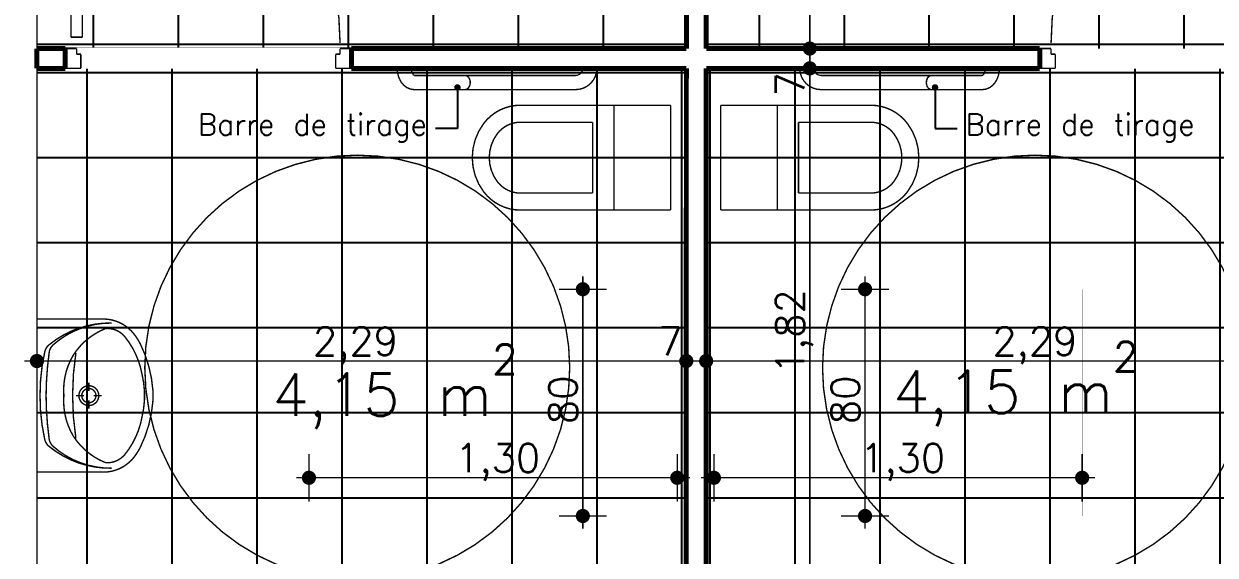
# Model space of a CAD drawing. Header units: inches. Extents: x -508710 to -412686, y 29674 to 73356.
# Drawn here: x -483585 to -479379, y 35376 to 37251 of the extents above; entities that cross this region are included whole.
import ezdxf

# ---------------------------------------------------------------- set-up
doc = ezdxf.new("R2010")
doc.units = ezdxf.units.IN
doc.header["$MEASUREMENT"] = 0
for name, pattern in [('Achse', [115, 0, -40, 75, 0]), ('HIDDENX2', [750, 500, -250]), ('Pointillé', [211.666679, 141.111112, -70.555568])]:
    doc.linetypes.add(name, pattern=pattern)
for name, color, linetype in [('00 carrelage', 7, 'Continuous'), ('00 cloisons', 7, 'Continuous'), ('00 cotations', 7, 'Continuous'), ('00 doublages', 7, 'Continuous'), ('00 Pmr', 7, 'Continuous'), ('00 sanitaires', 7, 'Continuous'), ('ArchiCAD', 7, 'Continuous'), ('mobiliers', 7, 'Continuous')]:
    doc.layers.add(name, color=color, linetype=linetype)
doc.styles.get("Standard").update_dxf_attribs({"font": 'txt', "bigfont": 'BIGFONT.SHX'})
doc.dimstyles.new('Dimstyle_11', dxfattribs={"dimtxt": 100, "dimasz": 85.5, "dimexe": 0.18, "dimexo": 0, "dimgap": 0.09, "dimtad": 1, "dimtih": 1, "dimtoh": 1, "dimlfac": 0.001, "dimzin": 0, "dimdsep": 46, "dimtxsty": 'Standard', "dimblk": 'ARROWHEAD_11', "dimblk1": 'ARROWHEAD_11', "dimblk2": 'ARROWHEAD_11', "dimcen": 0.09, "dimclrd": 7, "dimclre": 7, "dimclrt": 7, "dimadec": 1, "dimazin": 0, "dimtfac": 1, "dimtdec": 4, "dimtmove": 0, "dimatfit": 3, "dimfxl": 1, "dimtolj": 1, "dimtzin": 0, "dimarcsym": 0})
doc.dimstyles.new('Dimstyle_12', dxfattribs={"dimtxt": 100, "dimasz": 85.5, "dimexe": 0.18, "dimexo": 0, "dimgap": 0.09, "dimtad": 1, "dimlfac": 0.001, "dimzin": 0, "dimdsep": 46, "dimtxsty": 'Standard', "dimblk": 'ARROWHEAD_11', "dimblk1": 'ARROWHEAD_11', "dimblk2": 'ARROWHEAD_11', "dimcen": 0.09, "dimclrd": 7, "dimclre": 7, "dimclrt": 7, "dimadec": 1, "dimazin": 0, "dimtfac": 1, "dimtdec": 4, "dimtmove": 0, "dimatfit": 3, "dimfxl": 1, "dimtolj": 1, "dimtzin": 0, "dimarcsym": 0})
doc.dimstyles.new('Dimstyle_15', dxfattribs={"dimtxt": 0.18, "dimasz": 45.6, "dimexe": 0.18, "dimexo": 0.0625, "dimgap": 0.09, "dimtad": 0, "dimtih": 1, "dimtoh": 1, "dimdec": 4, "dimzin": 0, "dimdsep": 46, "dimcen": 0.09, "dimadec": 0, "dimazin": 0, "dimtfac": 1, "dimtdec": 4, "dimtmove": 0, "dimatfit": 3, "dimldrblk": 'ARROWHEAD_11', "dimfxl": 1, "dimtolj": 1, "dimtzin": 0, "dimarcsym": 0})

# ---------------------------------------------------------------- blocks, each defined once
blk = doc.blocks.new('WALL_169', base_point=(-483588.3, 35278.5))
at = {"layer": '00 doublages', "color": 1, "linetype": 'Continuous', "const_width": 5}
for points in [[(-483538.3, 40276.8), (-483638.3, 40276.8)], [(-483638.3, 40276.8), (-483638.3, 35278.5)], [(-483538.3, 35278.5), (-483538.3, 40276.8)], [(-483638.3, 35278.5), (-483538.3, 35278.5)]]:
    blk.add_lwpolyline(points, dxfattribs=at)
blk = doc.blocks.new('WALL_194', base_point=(-481211.3, 35278.5))
at = {"layer": '00 cloisons', "color": 171, "linetype": 'Continuous', "const_width": 17.5}
for points in [[(-481245.4, 38081.9), (-481245.7, 37163.5)], [(-481175.7, 37163.5), (-481175.4, 38081.9)], [(-481245.7, 37093.5), (-481246.3, 35278.5)], [(-481176.3, 35278.5), (-481175.7, 37093.5)], [(-481246.3, 35278.5), (-481176.3, 35278.5)]]:
    blk.add_lwpolyline(points, dxfattribs=at)
blk = doc.blocks.new('Porte 1v Cadbois 65_31')
at = {"color": 0, "linetype": 'Continuous', "const_width": 5}
blk.add_lwpolyline([(485, 970, 0.414214), (-465, 20)], format="xyb", dxfattribs=at)
for points in [[(485, 970), (445, 970)], [(445, 970), (445, 40)], [(485, 40), (485, 970)], [(445, 40), (485, 40)], [(-465, 0), (-505, 0)], [(-505, 0), (-505, -10)], [(-465, -20), (-465, 0)], [(505, 0), (465, 0)], [(465, 0), (465, -20)], [(505, -10), (505, 0)], [(-505, -10), (-505, -60)], [(-450, -20), (-465, -20)], [(-450, -70), (-450, -20)], [(465, -20), (450, -20)], [(450, -20), (450, -70)], [(505, -60), (505, -10)], [(-505, -60), (-505, -70)], [(-505, -70), (-450, -70)], [(450, -70), (505, -70)], [(505, -70), (505, -60)]]:
    blk.add_lwpolyline(points, dxfattribs=at)
blk = doc.blocks.new('Porte 1v Cadbois 65_32')
at = {"color": 0, "linetype": 'Continuous', "const_width": 5}
blk.add_lwpolyline([(485, 970, 0.414214), (-465, 20)], format="xyb", dxfattribs=at)
for points in [[(485, 970), (445, 970)], [(445, 970), (445, 40)], [(485, 40), (485, 970)], [(445, 40), (485, 40)], [(-465, 0), (-505, 0)], [(-505, 0), (-505, -10)], [(-465, -20), (-465, 0)], [(505, 0), (465, 0)], [(465, 0), (465, -20)], [(505, -10), (505, 0)], [(-505, -10), (-505, -60)], [(-450, -20), (-465, -20)], [(-450, -70), (-450, -20)], [(465, -20), (450, -20)], [(450, -20), (450, -70)], [(505, -60), (505, -10)], [(-505, -60), (-505, -70)], [(-505, -70), (-450, -70)], [(450, -70), (505, -70)], [(505, -70), (505, -60)]]:
    blk.add_lwpolyline(points, dxfattribs=at)
blk = doc.blocks.new('WALL_205', base_point=(-478888.3, 37128.5))
at = {"layer": '00 cloisons', "color": 171, "linetype": 'Continuous', "const_width": 17.5}
for points in [[(-483438.3, 37163.5), (-483538.3, 37163.5)], [(-483538.3, 37163.5), (-483538.3, 37093.5)], [(-483438.3, 37163.5), (-483438.3, 37093.5)], [(-482428.3, 37163.5), (-482428.3, 37093.5)], [(-481245.7, 37163.5), (-482428.3, 37163.5)], [(-479998.3, 37163.5), (-481175.7, 37163.5)], [(-479998.3, 37163.5), (-479998.3, 37093.5)], [(-483538.3, 37093.5), (-483438.3, 37093.5)], [(-482428.3, 37093.5), (-481245.7, 37093.5)], [(-481175.7, 37093.5), (-479998.3, 37093.5)]]:
    blk.add_lwpolyline(points, dxfattribs=at)
at = {"layer": '00 cloisons', "color": 1, "xscale": -1}
blk.add_blockref('Porte 1v Cadbois 65_32', (-482933.3, 37163.5), dxfattribs=at)
at = {"layer": '00 cloisons', "color": 1}
blk.add_blockref('Porte 1v Cadbois 65_31', (-479493.3, 37163.5), dxfattribs=at)
blk = doc.blocks.new('WC à réservoir 65_34')
at = {"layer": '00 sanitaires', "color": 7, "linetype": 'ByBlock', "const_width": 5}
for points in [[(-185, -330), (-185, 200)], [(185, 200), (-185, 200)], [(185, -330), (185, 200)], [(185, 0), (-185, 0)], [(-125, -75), (-125, -330)], [(125, -75), (-125, -75)], [(125, -330), (125, -75)], [(-185, -330), (-183.9, -348.8), (-180.7, -367.3), (-175.3, -385.4), (-167.9, -402.7), (-158.5, -419), (-147.3, -434.1), (-134.4, -447.9), (-120, -460)], [(-125, -330), (-124.3, -341.9), (-122.3, -353.5), (-118.9, -364.9), (-114.2, -375.8), (-108.3, -386.1), (-101.2, -395.7), (-93.1, -404.3), (-84, -412)], [(84, -412), (93.1, -404.3), (101.2, -395.7), (108.3, -386.1), (114.2, -375.8), (118.9, -364.9), (122.3, -353.5), (124.3, -341.9), (125, -330)], [(120, -460), (134.4, -447.9), (147.3, -434.1), (158.5, -419), (167.9, -402.7), (175.3, -385.4), (180.7, -367.3), (183.9, -348.8), (185, -330)], [(-84, -412), (-65, -424), (-44.3, -432.8), (-22.4, -438.2), (0, -440), (22.4, -438.2), (44.3, -432.8), (65, -424), (84, -412)], [(-120, -460), (-92.8, -477.2), (-63.3, -489.7), (-32, -497.4), (0, -500), (32, -497.4), (63.2, -489.7), (92.8, -477.2), (120, -460)]]:
    blk.add_lwpolyline(points, dxfattribs=at)
blk = doc.blocks.new('WC à réservoir 65_35')
at = {"layer": '00 sanitaires', "color": 7, "linetype": 'ByBlock', "const_width": 5}
for points in [[(-185, -330), (-185, 200)], [(185, 200), (-185, 200)], [(185, -330), (185, 200)], [(185, 0), (-185, 0)], [(-125, -75), (-125, -330)], [(125, -75), (-125, -75)], [(125, -330), (125, -75)], [(-185, -330), (-183.9, -348.8), (-180.7, -367.3), (-175.3, -385.4), (-167.9, -402.7), (-158.5, -419), (-147.3, -434.1), (-134.4, -447.9), (-120, -460)], [(-125, -330), (-124.3, -341.9), (-122.3, -353.5), (-118.9, -364.9), (-114.2, -375.8), (-108.3, -386.1), (-101.2, -395.7), (-93.1, -404.3), (-84, -412)], [(84, -412), (93.1, -404.3), (101.2, -395.7), (108.3, -386.1), (114.2, -375.8), (118.9, -364.9), (122.3, -353.5), (124.3, -341.9), (125, -330)], [(120, -460), (134.4, -447.9), (147.3, -434.1), (158.5, -419), (167.9, -402.7), (175.3, -385.4), (180.7, -367.3), (183.9, -348.8), (185, -330)], [(-84, -412), (-65, -424), (-44.3, -432.8), (-22.4, -438.2), (0, -440), (22.4, -438.2), (44.3, -432.8), (65, -424), (84, -412)], [(-120, -460), (-92.8, -477.2), (-63.3, -489.7), (-32, -497.4), (0, -500), (32, -497.4), (63.2, -489.7), (92.8, -477.2), (120, -460)]]:
    blk.add_lwpolyline(points, dxfattribs=at)
blk = doc.blocks.new('*D266')
at = {"layer": '00 cotations', "color": 7, "linetype": 'Continuous', "const_width": 5}
for points in [[(-482578, 35671.4), (-482578, 35733.3)], [(-481278, 35671.4), (-481278, 35733.3)], [(-482623, 35648.9), (-482600.5, 35648.9)], [(-482578, 35564.6), (-482578, 35626.4)], [(-482555.5, 35648.9), (-481300.5, 35648.9)], [(-481278, 35564.6), (-481278, 35626.4)], [(-481255.5, 35648.9), (-481233, 35648.9)]]:
    blk.add_lwpolyline(points, dxfattribs=at)
at = {"layer": '00 cotations', "color": 7, "linetype": 'Continuous'}
for points, const_width in [([(-482600.5, 35648.9, 1), (-482555.5, 35648.9, 1)], 5), ([(-482589.3, 35648.9, 1), (-482566.8, 35648.9, 1)], 22.5), ([(-481300.5, 35648.9, 1), (-481255.5, 35648.9, 1)], 5), ([(-481289.3, 35648.9, 1), (-481266.8, 35648.9, 1)], 22.5)]:
    blk.add_lwpolyline(points, format="xyb", close=True, dxfattribs=dict(at, const_width=const_width))
at = {"layer": '00 cotations', "color": 7, "insert": (-482061.5, 35768.9), "char_height": 100, "attachment_point": 1}
blk.add_mtext('\\A1;{\\Ftxt.shx|c0;1,30}', dxfattribs=at)
blk = doc.blocks.new('ARROWHEAD_11')
at = {"color": 0, "linetype": 'Continuous'}
blk.add_line((0, 0), (-1, 0), dxfattribs=at)
at = {"color": 0, "linetype": 'Continuous', "const_width": 0.25}
blk.add_lwpolyline([(-0.125, 0, 1), (0.125, 0, 1)], format="xyb", close=True, dxfattribs=at)
blk = doc.blocks.new('*D268')
at = {"layer": '00 cotations', "color": 7, "linetype": 'Continuous'}
for points, const_width in [([(-481633.7, 36314.2, 1), (-481588.7, 36314.2, 1)], 5), ([(-481622.5, 36314.2, 1), (-481600, 36314.2, 1)], 22.5), ([(-481633.7, 35514.2, 1), (-481588.7, 35514.2, 1)], 5), ([(-481622.5, 35514.2, 1), (-481600, 35514.2, 1)], 22.5)]:
    blk.add_lwpolyline(points, format="xyb", close=True, dxfattribs=dict(at, const_width=const_width))
at = {"layer": '00 cotations', "color": 7, "linetype": 'Continuous', "const_width": 5}
for points in [[(-481611.2, 36336.7), (-481611.2, 36359.2)], [(-481633.7, 36314.2), (-481695.6, 36314.2)], [(-481611.2, 35536.7), (-481611.2, 36291.7)], [(-481526.8, 36314.2), (-481588.7, 36314.2)], [(-481633.7, 35514.2), (-481695.6, 35514.2)], [(-481526.8, 35514.2), (-481588.7, 35514.2)], [(-481611.2, 35469.2), (-481611.2, 35491.7)]]:
    blk.add_lwpolyline(points, dxfattribs=at)
at = {"layer": '00 cotations', "color": 7, "insert": (-481731.2, 35838), "char_height": 100, "attachment_point": 1, "rotation": 90}
blk.add_mtext('\\A1;{\\Ftxt.shx|c0;80}', dxfattribs=at)
blk = doc.blocks.new('*D269')
at = {"layer": '00 cotations', "color": 7, "linetype": 'Continuous', "const_width": 5}
for points in [[(-481148.5, 35671.4), (-481148.5, 35733.3)], [(-479848.5, 35671.4), (-479848.5, 35733.3)], [(-481193.5, 35648.9), (-481171, 35648.9)], [(-481148.5, 35564.6), (-481148.5, 35626.4)], [(-481126, 35648.9), (-479871, 35648.9)], [(-479848.5, 35564.6), (-479848.5, 35626.4)], [(-479826, 35648.9), (-479803.5, 35648.9)]]:
    blk.add_lwpolyline(points, dxfattribs=at)
at = {"layer": '00 cotations', "color": 7, "linetype": 'Continuous'}
for points, const_width in [([(-481171, 35648.9, 1), (-481126, 35648.9, 1)], 5), ([(-481159.7, 35648.9, 1), (-481137.2, 35648.9, 1)], 22.5), ([(-479871, 35648.9, 1), (-479826, 35648.9, 1)], 5), ([(-479859.7, 35648.9, 1), (-479837.2, 35648.9, 1)], 22.5)]:
    blk.add_lwpolyline(points, format="xyb", close=True, dxfattribs=dict(at, const_width=const_width))
at = {"layer": '00 cotations', "color": 7, "insert": (-480632, 35768.9), "char_height": 100, "attachment_point": 1}
blk.add_mtext('\\A1;{\\Ftxt.shx|c0;1,30}', dxfattribs=at)
blk = doc.blocks.new('*D270')
at = {"layer": '00 cotations', "color": 7, "linetype": 'Continuous'}
for points, const_width in [([(-480637.4, 36314.2, 1), (-480592.4, 36314.2, 1)], 5), ([(-480626.1, 36314.2, 1), (-480603.6, 36314.2, 1)], 22.5), ([(-480637.4, 35514.2, 1), (-480592.4, 35514.2, 1)], 5), ([(-480626.1, 35514.2, 1), (-480603.6, 35514.2, 1)], 22.5)]:
    blk.add_lwpolyline(points, format="xyb", close=True, dxfattribs=dict(at, const_width=const_width))
at = {"layer": '00 cotations', "color": 7, "linetype": 'Continuous', "const_width": 5}
for points in [[(-480614.9, 36336.7), (-480614.9, 36359.2)], [(-480637.4, 36314.2), (-480699.3, 36314.2)], [(-480614.9, 35536.7), (-480614.9, 36291.7)], [(-480530.5, 36314.2), (-480592.4, 36314.2)], [(-480637.4, 35514.2), (-480699.3, 35514.2)], [(-480530.5, 35514.2), (-480592.4, 35514.2)], [(-480614.9, 35469.2), (-480614.9, 35491.7)]]:
    blk.add_lwpolyline(points, dxfattribs=at)
at = {"layer": '00 cotations', "color": 7, "insert": (-480734.9, 35838), "char_height": 100, "attachment_point": 1, "rotation": 90}
blk.add_mtext('\\A1;{\\Ftxt.shx|c0;80}', dxfattribs=at)
blk = doc.blocks.new('*D360')
at = {"layer": '00 cotations', "color": 7, "linetype": 'Continuous', "const_width": 5}
for points in [[(-459664.4, 50976.8), (-459726.3, 50976.8)], [(-459557.6, 50976.8), (-459619.4, 50976.8)], [(-459641.9, 39301), (-459641.9, 50954.3)], [(-459664.4, 39278.5), (-459726.3, 39278.5)], [(-459557.6, 39278.5), (-459619.4, 39278.5)]]:
    blk.add_lwpolyline(points, dxfattribs=at)
at = {"layer": '00 cotations', "color": 7, "linetype": 'Continuous'}
for points, const_width in [([(-459664.4, 50976.8, 1), (-459619.4, 50976.8, 1)], 5), ([(-459653.2, 50976.8, 1), (-459630.7, 50976.8, 1)], 22.5), ([(-459664.4, 39278.5, 1), (-459619.4, 39278.5, 1)], 5), ([(-459653.2, 39278.5, 1), (-459630.7, 39278.5, 1)], 22.5)]:
    blk.add_lwpolyline(points, format="xyb", close=True, dxfattribs=dict(at, const_width=const_width))
at = {"layer": '00 cotations', "color": 7, "insert": (-459761.9, 44961.2), "char_height": 100, "attachment_point": 1, "rotation": 90}
blk.add_mtext('\\A1;{\\Ftxt.shx|c0;11,70}', dxfattribs=at)
blk = doc.blocks.new('*D361')
at = {"layer": '00 cotations', "color": 7, "linetype": 'Continuous', "const_width": 5}
for points in [[(-459641.9, 51199.3), (-459641.9, 51221.8)], [(-459664.4, 51176.8), (-459726.3, 51176.8)], [(-459641.9, 50999.3), (-459641.9, 51154.3)], [(-459557.6, 51176.8), (-459619.4, 51176.8)], [(-459664.4, 50976.8), (-459726.3, 50976.8)], [(-459557.6, 50976.8), (-459619.4, 50976.8)]]:
    blk.add_lwpolyline(points, dxfattribs=at)
at = {"layer": '00 cotations', "color": 7, "linetype": 'Continuous'}
for points, const_width in [([(-459664.4, 51176.8, 1), (-459619.4, 51176.8, 1)], 5), ([(-459653.2, 51176.8, 1), (-459630.7, 51176.8, 1)], 22.5), ([(-459664.4, 50976.8, 1), (-459619.4, 50976.8, 1)], 5), ([(-459653.2, 50976.8, 1), (-459630.7, 50976.8, 1)], 22.5)]:
    blk.add_lwpolyline(points, format="xyb", close=True, dxfattribs=dict(at, const_width=const_width))
at = {"layer": '00 cotations', "color": 7, "insert": (-459761.9, 51000.5), "char_height": 100, "attachment_point": 1, "rotation": 90}
blk.add_mtext('\\A1;{\\Ftxt.shx|c0;20}', dxfattribs=at)
blk = doc.blocks.new('*D364')
at = {"layer": '00 cotations', "color": 7, "linetype": 'Continuous', "const_width": 5}
for points in [[(-459151.3, 51199.3), (-459151.3, 51221.8)], [(-459173.8, 51176.8), (-459235.6, 51176.8)], [(-459151.3, 39301), (-459151.3, 51154.3)], [(-459066.9, 51176.8), (-459128.8, 51176.8)], [(-459173.8, 39278.5), (-459235.6, 39278.5)], [(-459066.9, 39278.5), (-459128.8, 39278.5)]]:
    blk.add_lwpolyline(points, dxfattribs=at)
at = {"layer": '00 cotations', "color": 7, "linetype": 'Continuous'}
for points, const_width in [([(-459173.8, 51176.8, 1), (-459128.8, 51176.8, 1)], 5), ([(-459162.5, 51176.8, 1), (-459140, 51176.8, 1)], 22.5), ([(-459173.8, 39278.5, 1), (-459128.8, 39278.5, 1)], 5), ([(-459162.5, 39278.5, 1), (-459140, 39278.5, 1)], 22.5)]:
    blk.add_lwpolyline(points, format="xyb", close=True, dxfattribs=dict(at, const_width=const_width))
at = {"layer": '00 cotations', "color": 7, "insert": (-459271.3, 45061.2), "char_height": 100, "attachment_point": 1, "rotation": 90}
blk.add_mtext('\\A1;{\\Ftxt.shx|c0;11,90}', dxfattribs=at)
blk = doc.blocks.new('*D372')
at = {"layer": '00 cotations', "color": 7, "linetype": 'Continuous', "const_width": 5}
for points in [[(-460155.1, 50976.8), (-460217, 50976.8)], [(-460048.3, 50976.8), (-460110.1, 50976.8)], [(-460132.6, 44599.3), (-460132.6, 50954.3)], [(-460155.1, 44576.8), (-460217, 44576.8)], [(-460048.3, 44576.8), (-460110.1, 44576.8)]]:
    blk.add_lwpolyline(points, dxfattribs=at)
at = {"layer": '00 cotations', "color": 7, "linetype": 'Continuous'}
for points, const_width in [([(-460155.1, 50976.8, 1), (-460110.1, 50976.8, 1)], 5), ([(-460143.9, 50976.8, 1), (-460121.4, 50976.8, 1)], 22.5), ([(-460155.1, 44576.8, 1), (-460110.1, 44576.8, 1)], 5), ([(-460143.9, 44576.8, 1), (-460121.4, 44576.8, 1)], 22.5)]:
    blk.add_lwpolyline(points, format="xyb", close=True, dxfattribs=dict(at, const_width=const_width))
at = {"layer": '00 cotations', "color": 7, "insert": (-460252.6, 47643.3), "char_height": 100, "attachment_point": 1, "rotation": 90}
blk.add_mtext('\\A1;{\\Ftxt.shx|c0;6,40}', dxfattribs=at)
blk = doc.blocks.new('*D373')
at = {"layer": '00 cotations', "color": 7, "linetype": 'Continuous', "const_width": 5}
for points in [[(-460132.6, 51199.3), (-460132.6, 51221.8)], [(-460155.1, 51176.8), (-460217, 51176.8)], [(-460132.6, 50999.3), (-460132.6, 51154.3)], [(-460048.3, 51176.8), (-460110.1, 51176.8)], [(-460155.1, 50976.8), (-460217, 50976.8)], [(-460048.3, 50976.8), (-460110.1, 50976.8)]]:
    blk.add_lwpolyline(points, dxfattribs=at)
at = {"layer": '00 cotations', "color": 7, "linetype": 'Continuous'}
for points, const_width in [([(-460155.1, 51176.8, 1), (-460110.1, 51176.8, 1)], 5), ([(-460143.9, 51176.8, 1), (-460121.4, 51176.8, 1)], 22.5), ([(-460155.1, 50976.8, 1), (-460110.1, 50976.8, 1)], 5), ([(-460143.9, 50976.8, 1), (-460121.4, 50976.8, 1)], 22.5)]:
    blk.add_lwpolyline(points, format="xyb", close=True, dxfattribs=dict(at, const_width=const_width))
at = {"layer": '00 cotations', "color": 7, "insert": (-460252.6, 51000.5), "char_height": 100, "attachment_point": 1, "rotation": 90}
blk.add_mtext('\\A1;{\\Ftxt.shx|c0;20}', dxfattribs=at)
blk = doc.blocks.new('*D393')
at = {"layer": '00 cotations', "color": 7, "linetype": 'Continuous', "const_width": 5}
for points in [[(-483538.3, 36083.4), (-483538.3, 36145.3)], [(-481245.9, 36083.4), (-481245.9, 36145.3)], [(-483583.3, 36060.9), (-483560.8, 36060.9)], [(-483515.8, 36060.9), (-481268.4, 36060.9)], [(-483538.3, 35976.5), (-483538.3, 36038.4)], [(-481245.9, 35976.5), (-481245.9, 36038.4)]]:
    blk.add_lwpolyline(points, dxfattribs=at)
at = {"layer": '00 cotations', "color": 7, "linetype": 'Continuous'}
for points, const_width in [([(-483560.8, 36060.9, 1), (-483515.8, 36060.9, 1)], 5), ([(-481268.4, 36060.9, 1), (-481223.4, 36060.9, 1)], 5), ([(-483549.5, 36060.9, 1), (-483527, 36060.9, 1)], 22.5), ([(-481257.1, 36060.9, 1), (-481234.6, 36060.9, 1)], 22.5)]:
    blk.add_lwpolyline(points, format="xyb", close=True, dxfattribs=dict(at, const_width=const_width))
at = {"layer": '00 cotations', "color": 7, "char_height": 100, "attachment_point": 1}
for s, insert in [('\\A1;{\\Ftxt.shx|c0;2,29}', (-482563.7, 36180.9)), ('\\A1;{\\Ftxt.shx|c0;7}', (-481344.6, 36180.9))]:
    blk.add_mtext(s, dxfattribs=dict(at, insert=insert))
blk = doc.blocks.new('*D394')
at = {"layer": '00 cotations', "color": 7, "linetype": 'Continuous', "const_width": 5}
for points in [[(-481245.9, 36083.4), (-481245.9, 36145.3)], [(-481175.9, 36083.4), (-481175.9, 36145.3)], [(-481223.4, 36060.9), (-481198.4, 36060.9)], [(-481245.9, 35976.5), (-481245.9, 36038.4)], [(-481175.9, 35976.5), (-481175.9, 36038.4)]]:
    blk.add_lwpolyline(points, dxfattribs=at)
at = {"layer": '00 cotations', "color": 7, "linetype": 'Continuous'}
for points, const_width in [([(-481268.4, 36060.9, 1), (-481223.4, 36060.9, 1)], 5), ([(-481198.4, 36060.9, 1), (-481153.4, 36060.9, 1)], 5), ([(-481257.1, 36060.9, 1), (-481234.6, 36060.9, 1)], 22.5), ([(-481187.1, 36060.9, 1), (-481164.6, 36060.9, 1)], 22.5)]:
    blk.add_lwpolyline(points, format="xyb", close=True, dxfattribs=dict(at, const_width=const_width))
blk = doc.blocks.new('*D395')
at = {"layer": '00 cotations', "color": 7, "linetype": 'Continuous', "const_width": 5}
for points in [[(-481175.9, 36083.4), (-481175.9, 36145.3)], [(-478888.3, 36083.4), (-478888.3, 36145.3)], [(-481153.4, 36060.9), (-478910.8, 36060.9)], [(-478865.8, 36060.9), (-478843.3, 36060.9)], [(-481175.9, 35976.5), (-481175.9, 36038.4)], [(-478888.3, 35976.5), (-478888.3, 36038.4)]]:
    blk.add_lwpolyline(points, dxfattribs=at)
at = {"layer": '00 cotations', "color": 7, "linetype": 'Continuous'}
for points, const_width in [([(-481198.4, 36060.9, 1), (-481153.4, 36060.9, 1)], 5), ([(-478910.8, 36060.9, 1), (-478865.8, 36060.9, 1)], 5), ([(-481187.1, 36060.9, 1), (-481164.6, 36060.9, 1)], 22.5), ([(-478899.5, 36060.9, 1), (-478877, 36060.9, 1)], 22.5)]:
    blk.add_lwpolyline(points, format="xyb", close=True, dxfattribs=dict(at, const_width=const_width))
at = {"layer": '00 cotations', "color": 7, "insert": (-480165.5, 36180.9), "char_height": 100, "attachment_point": 1}
blk.add_mtext('\\A1;{\\Ftxt.shx|c0;2,29}', dxfattribs=at)
blk = doc.blocks.new('*D448')
at = {"layer": '00 cotations', "color": 7, "linetype": 'Continuous', "const_width": 5}
for points in [[(-472742.7, 40476.8), (-472804.6, 40476.8)], [(-472635.8, 40476.8), (-472697.7, 40476.8)], [(-472720.2, 40339.3), (-472720.2, 40454.3)], [(-472742.7, 40316.8), (-472804.6, 40316.8)], [(-472635.8, 40316.8), (-472697.7, 40316.8)]]:
    blk.add_lwpolyline(points, dxfattribs=at)
at = {"layer": '00 cotations', "color": 7, "linetype": 'Continuous'}
for points, const_width in [([(-472742.7, 40316.8, 1), (-472697.7, 40316.8, 1)], 5), ([(-472731.4, 40316.8, 1), (-472708.9, 40316.8, 1)], 22.5)]:
    blk.add_lwpolyline(points, format="xyb", close=True, dxfattribs=dict(at, const_width=const_width))
blk = doc.blocks.new('*D449')
at = {"layer": '00 cotations', "color": 7, "linetype": 'Continuous'}
for points, const_width in [([(-472742.7, 40476.8, 1), (-472697.7, 40476.8, 1)], 5), ([(-472731.4, 40476.8, 1), (-472708.9, 40476.8, 1)], 22.5)]:
    blk.add_lwpolyline(points, format="xyb", close=True, dxfattribs=dict(at, const_width=const_width))
at = {"layer": '00 cotations', "color": 7, "linetype": 'Continuous', "const_width": 5}
for points in [[(-472742.7, 40476.8), (-472804.6, 40476.8)], [(-472635.8, 40476.8), (-472697.7, 40476.8)]]:
    blk.add_lwpolyline(points, dxfattribs=at)
blk = doc.blocks.new('*D451')
at = {"layer": '00 cotations', "color": 7, "linetype": 'Continuous', "const_width": 5}
for points in [[(-480832.5, 37093.5), (-480894.4, 37093.5)], [(-480725.6, 37093.5), (-480787.5, 37093.5)], [(-480810, 35301), (-480810, 37071)], [(-480832.5, 35278.5), (-480894.4, 35278.5)], [(-480810, 35233.5), (-480810, 35256)], [(-480725.6, 35278.5), (-480787.5, 35278.5)]]:
    blk.add_lwpolyline(points, dxfattribs=at)
at = {"layer": '00 cotations', "color": 7, "linetype": 'Continuous'}
for points, const_width in [([(-480832.5, 37093.5, 1), (-480787.5, 37093.5, 1)], 5), ([(-480821.2, 37093.5, 1), (-480798.7, 37093.5, 1)], 22.5), ([(-480832.5, 35278.5, 1), (-480787.5, 35278.5, 1)], 5), ([(-480821.2, 35278.5, 1), (-480798.7, 35278.5, 1)], 22.5)]:
    blk.add_lwpolyline(points, format="xyb", close=True, dxfattribs=dict(at, const_width=const_width))
at = {"layer": '00 cotations', "color": 7, "char_height": 100, "attachment_point": 1, "rotation": 90}
for s, insert in [('\\A1;{\\Ftxt.shx|c0;7}', (-480930, 36994.7)), ('\\A1;{\\Ftxt.shx|c0;1,82}', (-480930, 36014.4))]:
    blk.add_mtext(s, dxfattribs=dict(at, insert=insert))
blk = doc.blocks.new('*D452')
at = {"layer": '00 cotations', "color": 7, "linetype": 'Continuous'}
for points, const_width in [([(-480832.5, 37163.5, 1), (-480787.5, 37163.5, 1)], 5), ([(-480821.2, 37163.5, 1), (-480798.7, 37163.5, 1)], 22.5), ([(-480832.5, 37093.5, 1), (-480787.5, 37093.5, 1)], 5), ([(-480821.2, 37093.5, 1), (-480798.7, 37093.5, 1)], 22.5)]:
    blk.add_lwpolyline(points, format="xyb", close=True, dxfattribs=dict(at, const_width=const_width))
at = {"layer": '00 cotations', "color": 7, "linetype": 'Continuous', "const_width": 5}
for points in [[(-480832.5, 37163.5), (-480894.4, 37163.5)], [(-480810, 37116), (-480810, 37141)], [(-480725.6, 37163.5), (-480787.5, 37163.5)], [(-480832.5, 37093.5), (-480894.4, 37093.5)], [(-480725.6, 37093.5), (-480787.5, 37093.5)]]:
    blk.add_lwpolyline(points, dxfattribs=at)
blk = doc.blocks.new('*D453')
at = {"layer": '00 cotations', "color": 7, "linetype": 'Continuous'}
for points, const_width in [([(-480832.5, 38081.9, 1), (-480787.5, 38081.9, 1)], 5), ([(-480821.2, 38081.9, 1), (-480798.7, 38081.9, 1)], 22.5), ([(-480832.5, 37163.5, 1), (-480787.5, 37163.5, 1)], 5), ([(-480821.2, 37163.5, 1), (-480798.7, 37163.5, 1)], 22.5)]:
    blk.add_lwpolyline(points, format="xyb", close=True, dxfattribs=dict(at, const_width=const_width))
at = {"layer": '00 cotations', "color": 7, "linetype": 'Continuous', "const_width": 5}
for points in [[(-480832.5, 38081.9), (-480894.4, 38081.9)], [(-480810, 37186), (-480810, 38059.4)], [(-480725.6, 38081.9), (-480787.5, 38081.9)], [(-480832.5, 37163.5), (-480894.4, 37163.5)], [(-480725.6, 37163.5), (-480787.5, 37163.5)]]:
    blk.add_lwpolyline(points, dxfattribs=at)
at = {"layer": '00 cotations', "color": 7, "char_height": 100, "attachment_point": 1, "rotation": 90}
for s, insert in [('\\A1;{\\Ftxt.shx|c0;10}', (-480930, 37906.9)), ('\\A1;{\\Ftxt.shx|c0;92}', (-480930, 37470.2))]:
    blk.add_mtext(s, dxfattribs=dict(at, insert=insert))
blk = doc.blocks.new('*D454')
at = {"layer": '00 cotations', "color": 7, "linetype": 'Continuous'}
for points, const_width in [([(-480832.5, 38181.9, 1), (-480787.5, 38181.9, 1)], 5), ([(-480821.2, 38181.9, 1), (-480798.7, 38181.9, 1)], 22.5), ([(-480832.5, 38081.9, 1), (-480787.5, 38081.9, 1)], 5), ([(-480821.2, 38081.9, 1), (-480798.7, 38081.9, 1)], 22.5)]:
    blk.add_lwpolyline(points, format="xyb", close=True, dxfattribs=dict(at, const_width=const_width))
at = {"layer": '00 cotations', "color": 7, "linetype": 'Continuous', "const_width": 5}
for points in [[(-480832.5, 38181.9), (-480894.4, 38181.9)], [(-480810, 38104.4), (-480810, 38159.4)], [(-480725.6, 38181.9), (-480787.5, 38181.9)], [(-480832.5, 38081.9), (-480894.4, 38081.9)], [(-480725.6, 38081.9), (-480787.5, 38081.9)]]:
    blk.add_lwpolyline(points, dxfattribs=at)
blk = doc.blocks.new('*D455')
at = {"layer": '00 cotations', "color": 7, "linetype": 'Continuous', "const_width": 5}
for points in [[(-480832.5, 40376.8), (-480894.4, 40376.8)], [(-480725.6, 40376.8), (-480787.5, 40376.8)], [(-480810, 38204.4), (-480810, 40354.3)], [(-480832.5, 38181.9), (-480894.4, 38181.9)], [(-480725.6, 38181.9), (-480787.5, 38181.9)]]:
    blk.add_lwpolyline(points, dxfattribs=at)
at = {"layer": '00 cotations', "color": 7, "linetype": 'Continuous'}
for points, const_width in [([(-480832.5, 40376.8, 1), (-480787.5, 40376.8, 1)], 5), ([(-480821.2, 40376.8, 1), (-480798.7, 40376.8, 1)], 22.5), ([(-480832.5, 38181.9, 1), (-480787.5, 38181.9, 1)], 5), ([(-480821.2, 38181.9, 1), (-480798.7, 38181.9, 1)], 22.5)]:
    blk.add_lwpolyline(points, format="xyb", close=True, dxfattribs=dict(at, const_width=const_width))
at = {"layer": '00 cotations', "color": 7, "char_height": 100, "attachment_point": 1, "rotation": 90}
for s, insert in [('\\A1;{\\Ftxt.shx|c0;10}', (-480930, 40201.8)), ('\\A1;{\\Ftxt.shx|c0;2,19}', (-480930, 39069.6))]:
    blk.add_mtext(s, dxfattribs=dict(at, insert=insert))
blk = doc.blocks.new('*D456')
at = {"layer": '00 cotations', "color": 7, "linetype": 'Continuous'}
for points, const_width in [([(-480832.5, 40476.8, 1), (-480787.5, 40476.8, 1)], 5), ([(-480821.2, 40476.8, 1), (-480798.7, 40476.8, 1)], 22.5), ([(-480832.5, 40376.8, 1), (-480787.5, 40376.8, 1)], 5), ([(-480821.2, 40376.8, 1), (-480798.7, 40376.8, 1)], 22.5)]:
    blk.add_lwpolyline(points, format="xyb", close=True, dxfattribs=dict(at, const_width=const_width))
at = {"layer": '00 cotations', "color": 7, "linetype": 'Continuous', "const_width": 5}
for points in [[(-480810, 40499.3), (-480810, 40521.8)], [(-480832.5, 40476.8), (-480894.4, 40476.8)], [(-480725.6, 40476.8), (-480787.5, 40476.8)], [(-480810, 40399.3), (-480810, 40454.3)], [(-480832.5, 40376.8), (-480894.4, 40376.8)], [(-480725.6, 40376.8), (-480787.5, 40376.8)]]:
    blk.add_lwpolyline(points, dxfattribs=at)
blk = doc.blocks.new('*D488')
at = {"layer": '00 cotations', "color": 7, "linetype": 'Continuous', "const_width": 5}
for points in [[(-483838.3, 39223.4), (-483838.3, 39285.3)], [(-483538.3, 39223.4), (-483538.3, 39285.3)], [(-483815.8, 39200.9), (-483560.8, 39200.9)], [(-483838.3, 39116.6), (-483838.3, 39178.4)], [(-483538.3, 39116.6), (-483538.3, 39178.4)]]:
    blk.add_lwpolyline(points, dxfattribs=at)
at = {"layer": '00 cotations', "color": 7, "linetype": 'Continuous'}
for points, const_width in [([(-483860.8, 39200.9, 1), (-483815.8, 39200.9, 1)], 5), ([(-483849.5, 39200.9, 1), (-483827, 39200.9, 1)], 22.5), ([(-483560.8, 39200.9, 1), (-483515.8, 39200.9, 1)], 5), ([(-483549.5, 39200.9, 1), (-483527, 39200.9, 1)], 22.5)]:
    blk.add_lwpolyline(points, format="xyb", close=True, dxfattribs=dict(at, const_width=const_width))
at = {"layer": '00 cotations', "color": 7, "insert": (-483764.5, 39320.9), "char_height": 100, "attachment_point": 1}
blk.add_mtext('\\A1;{\\Ftxt.shx|c0;30}', dxfattribs=at)
blk = doc.blocks.new('*D489')
at = {"layer": '00 cotations', "color": 7, "linetype": 'Continuous', "const_width": 5}
for points in [[(-483538.3, 39223.4), (-483538.3, 39285.3)], [(-482013.3, 39223.4), (-482013.3, 39285.3)], [(-483515.8, 39200.9), (-482035.8, 39200.9)], [(-483538.3, 39116.6), (-483538.3, 39178.4)], [(-482013.3, 39116.6), (-482013.3, 39178.4)]]:
    blk.add_lwpolyline(points, dxfattribs=at)
at = {"layer": '00 cotations', "color": 7, "linetype": 'Continuous'}
for points, const_width in [([(-483560.8, 39200.9, 1), (-483515.8, 39200.9, 1)], 5), ([(-483549.5, 39200.9, 1), (-483527, 39200.9, 1)], 22.5), ([(-482035.8, 39200.9, 1), (-481990.8, 39200.9, 1)], 5), ([(-482024.5, 39200.9, 1), (-482002, 39200.9, 1)], 22.5)]:
    blk.add_lwpolyline(points, format="xyb", close=True, dxfattribs=dict(at, const_width=const_width))
at = {"layer": '00 cotations', "color": 7, "char_height": 100, "attachment_point": 1}
for s, insert in [('\\A1;{\\Ftxt.shx|c0;1,52}', (-482985.5, 39320.9)), ('\\A1;{\\Ftxt.shx|c0;10}', (-482188.3, 39320.9))]:
    blk.add_mtext(s, dxfattribs=dict(at, insert=insert))
blk = doc.blocks.new('*D493')
at = {"layer": '00 cotations', "color": 7, "linetype": 'Continuous', "const_width": 5}
for points in [[(-480413.3, 39223.4), (-480413.3, 39285.3)], [(-478888.3, 39223.4), (-478888.3, 39285.3)], [(-480390.8, 39200.9), (-478910.8, 39200.9)], [(-478865.8, 39200.9), (-478843.3, 39200.9)], [(-480413.3, 39116.6), (-480413.3, 39178.4)], [(-478888.3, 39116.6), (-478888.3, 39178.4)]]:
    blk.add_lwpolyline(points, dxfattribs=at)
at = {"layer": '00 cotations', "color": 7, "linetype": 'Continuous'}
for points, const_width in [([(-480435.8, 39200.9, 1), (-480390.8, 39200.9, 1)], 5), ([(-480424.5, 39200.9, 1), (-480402, 39200.9, 1)], 22.5), ([(-478910.8, 39200.9, 1), (-478865.8, 39200.9, 1)], 5), ([(-478899.5, 39200.9, 1), (-478877, 39200.9, 1)], 22.5)]:
    blk.add_lwpolyline(points, format="xyb", close=True, dxfattribs=dict(at, const_width=const_width))
at = {"layer": '00 cotations', "color": 7, "insert": (-479784.2, 39320.9), "char_height": 100, "attachment_point": 1}
blk.add_mtext('\\A1;{\\Ftxt.shx|c0;1,52}', dxfattribs=at)

msp = doc.modelspace()

# ---------------------------------------------------------------- hatches: boundary and pattern name
at = {"layer": '00 carrelage'}
h = msp.add_hatch(dxfattribs=at)
h.set_pattern_fill('DALLAGE_30_CM_', color=120, style=0, pattern_type=2)
h.set_pattern_definition([(90, (-478888.27, 37178.52), (-300, 0), []), (180, (-478888.27, 37178.52), (0, 300), [])])
h.paths.add_polyline_path([(-478888.267, 40374.024), (-480413.267, 40374.024), (-480413.267, 38081.93), (-481175.554, 38081.622), (-481175.27, 37163.519), (-478888.267, 37163.519)], flags=0)
h = msp.add_hatch(dxfattribs=at)
h.set_pattern_fill('DALLAGE_30_CM_', color=120, style=0, pattern_type=2)
h.set_pattern_definition([(90, (-483638.27, 37178.52), (-300, 0), []), (180, (-483638.27, 37178.52), (0, 300), [])])
h.paths.add_polyline_path([(-483434.807, 40276.801), (-483538.267, 40276.801), (-483538.267, 37167.094), (-481245.755, 37167.094), (-481245.471, 38081.62), (-482013.267, 38081.93), (-482013.267, 40356.801), (-483434.807, 40356.801)], flags=0)
h = msp.add_hatch(dxfattribs=at)
h.set_pattern_fill('DALLAGE_30_CM_', color=120, style=0, pattern_type=2)
h.set_pattern_definition([(90, (-481261.34, 35278.53), (-300, 0), []), (180, (-481261.34, 35278.53), (0, 300), [])])
h.paths.add_polyline_path([(-483538.267, 37092.434), (-483538.267, 35278.534), (-481245.456, 35278.534), (-481245.456, 37092.434)], flags=0)
h = msp.add_hatch(dxfattribs=at)
h.set_pattern_fill('DALLAGE_30_CM_', color=120, style=0, pattern_type=2)
h.set_pattern_definition([(90, (-481161.34, 35278.52), (-300, 0), []), (180, (-481161.34, 35278.52), (0, 300), [])])
h.paths.add_polyline_path([(-481175.72, 35278.519), (-478888.267, 35278.519), (-478888.267, 37092.42), (-481175.72, 37092.42)], flags=0)

# ---------------------------------------------------------------- linework, layer by layer
at = {"layer": '00 carrelage', "color": 120, "linetype": 'Continuous', "const_width": 0.25}
for points in [[(-478888.267, 40374.024), (-480413.267, 40374.024), (-480413.267, 38081.93), (-481175.554, 38081.622), (-481175.27, 37163.519), (-478888.267, 37163.519)], [(-483434.807, 40276.801), (-483538.267, 40276.801), (-483538.267, 37167.094), (-481245.755, 37167.094), (-481245.471, 38081.62), (-482013.267, 38081.93), (-482013.267, 40356.801), (-483434.807, 40356.801)], [(-483538.267, 37092.434), (-483538.267, 35278.534), (-481245.456, 35278.534), (-481245.456, 37092.434)], [(-481175.72, 35278.519), (-478888.267, 35278.519), (-478888.267, 37092.42), (-481175.72, 37092.42)]]:
    msp.add_lwpolyline(points, close=True, dxfattribs=at)
at = {"layer": '00 sanitaires', "color": 7, "linetype": 'Achse', "const_width": 0.25}
for points in [[(-482578.036, 35514.236), (-482578.036, 36314.236), (-481278.036, 36314.236), (-481278.036, 35514.236)], [(-479848.498, 35514.236), (-479848.498, 36314.236), (-481148.498, 36314.236), (-481148.498, 35514.236)]]:
    msp.add_lwpolyline(points, close=True, dxfattribs=at)
at = {"layer": 'ArchiCAD', "color": 7, "linetype": 'Pointillé', "const_width": 5}
for points in [[(-483157.542, 36037.191, 1), (-481657.542, 36037.191, 1)], [(-480765.041, 36037.191, 1), (-479265.041, 36037.191, 1)]]:
    msp.add_lwpolyline(points, format="xyb", close=True, dxfattribs=at)
at = {"layer": 'mobiliers', "color": 7, "linetype": 'Continuous', "const_width": 5}
for points in [[(-482265.583, 37080.315), (-482266.503, 37093.519)], [(-482223.825, 37093.519), (-482266.503, 37093.519)], [(-482216.503, 37093.519), (-482223.822, 37093.519)], [(-482216.064, 37087.213), (-482216.503, 37093.519)], [(-481612.173, 37088.641), (-481611.693, 37093.519)], [(-481611.693, 37093.519), (-481586.697, 37093.519)], [(-481586.693, 37093.519), (-481561.693, 37093.519)], [(-481563.134, 37078.887), (-481561.693, 37093.519)], [(-480844.06, 37078.887), (-480845.501, 37093.519)], [(-480820.501, 37093.519), (-480845.501, 37093.519)], [(-480795.501, 37093.519), (-480820.496, 37093.519)], [(-480795.02, 37088.641), (-480795.501, 37093.519)], [(-480191.13, 37087.213), (-480190.691, 37093.519)], [(-480190.691, 37093.519), (-480183.372, 37093.519)], [(-480183.369, 37093.519), (-480140.691, 37093.519)], [(-480141.61, 37080.315), (-480140.691, 37093.519)], [(-482262.86, 37067.619), (-482265.583, 37080.315)], [(-482258.438, 37055.918), (-482262.86, 37067.619)], [(-482257.586, 37054.191), (-482258.438, 37055.918)], [(-482251.362, 37043.464), (-482257.586, 37054.191)], [(-482214.763, 37081.15), (-482216.064, 37087.213)], [(-482212.651, 37075.563), (-482214.763, 37081.15)], [(-482210.934, 37072.863), (-482212.933, 37076.307)], [(-482207.804, 37069.23), (-482210.934, 37072.863)], [(-482206.664, 37068.665), (-482208.535, 37070.079)], [(-482206.216, 37068.528), (-482206.836, 37068.794)], [(-482026.338, 37068.519), (-482206.145, 37068.519)], [(-481636.693, 37068.519), (-482026.338, 37068.519)], [(-482019.573, 37066.615), (-482026.338, 37068.519)], [(-482023.265, 37068.138), (-482026.335, 37068.519)], [(-482020.289, 37067.009), (-482023.265, 37068.138)], [(-482019.78, 37066.674), (-482020.289, 37067.009)], [(-482013.838, 37061.196), (-482019.573, 37066.615)], [(-482017.496, 37065.167), (-482019.297, 37066.355)], [(-482014.973, 37062.667), (-482017.496, 37065.167)], [(-482014.124, 37061.467), (-482014.973, 37062.667)], [(-482010.006, 37053.086), (-482013.838, 37061.196)], [(-482012.794, 37059.585), (-482013.647, 37060.792)], [(-482011.027, 37056.015), (-482012.794, 37059.585)], [(-482010.189, 37053.474), (-482011.027, 37056.015)], [(-482008.66, 37043.519), (-482010.006, 37053.086)], [(-482009.725, 37052.066), (-482009.965, 37052.792)], [(-482008.928, 37047.856), (-482009.725, 37052.066)], [(-481636.693, 37068.519), (-481631.816, 37068.999)], [(-481631.816, 37068.999), (-481627.126, 37070.422)], [(-481627.126, 37070.422), (-481622.804, 37072.732)], [(-481622.804, 37072.732), (-481619.015, 37075.841)], [(-481619.015, 37075.841), (-481615.906, 37079.629)], [(-481615.906, 37079.629), (-481613.596, 37083.951)], [(-481613.596, 37083.951), (-481612.173, 37088.641)], [(-481583.66, 37040.485), (-481574.333, 37051.851)], [(-481574.333, 37051.851), (-481567.402, 37064.817)], [(-481567.402, 37064.817), (-481563.134, 37078.887)], [(-480839.792, 37064.817), (-480844.06, 37078.887)], [(-480832.861, 37051.851), (-480839.792, 37064.817)], [(-480823.534, 37040.485), (-480832.861, 37051.851)], [(-480793.598, 37083.951), (-480795.02, 37088.641)], [(-480791.287, 37079.629), (-480793.598, 37083.951)], [(-480788.178, 37075.841), (-480791.287, 37079.629)], [(-480784.39, 37072.732), (-480788.178, 37075.841)], [(-480780.068, 37070.422), (-480784.39, 37072.732)], [(-480775.378, 37068.999), (-480780.068, 37070.422)], [(-480770.501, 37068.519), (-480775.378, 37068.999)], [(-480770.501, 37068.519), (-480380.856, 37068.519)], [(-480398.534, 37043.519), (-480397.188, 37053.086)], [(-480398.265, 37047.856), (-480397.468, 37052.066)], [(-480397.468, 37052.066), (-480397.229, 37052.792)], [(-480397.188, 37053.086), (-480393.356, 37061.196)], [(-480397.004, 37053.474), (-480396.167, 37056.015)], [(-480396.167, 37056.015), (-480394.4, 37059.585)], [(-480394.4, 37059.585), (-480393.547, 37060.792)], [(-480393.356, 37061.196), (-480387.621, 37066.615)], [(-480393.069, 37061.467), (-480392.221, 37062.667)], [(-480392.221, 37062.667), (-480389.697, 37065.167)], [(-480389.697, 37065.167), (-480387.896, 37066.355)], [(-480387.621, 37066.615), (-480380.856, 37068.519)], [(-480387.414, 37066.674), (-480386.905, 37067.009)], [(-480386.905, 37067.009), (-480383.929, 37068.138)], [(-480383.929, 37068.138), (-480380.859, 37068.519)], [(-480380.856, 37068.519), (-480201.049, 37068.519)], [(-480200.978, 37068.528), (-480200.358, 37068.794)], [(-480200.529, 37068.665), (-480198.659, 37070.079)], [(-480199.39, 37069.23), (-480196.26, 37072.863)], [(-480196.26, 37072.863), (-480194.261, 37076.307)], [(-480194.542, 37075.563), (-480192.431, 37081.15)], [(-480192.431, 37081.15), (-480191.13, 37087.213)], [(-480155.832, 37043.464), (-480149.607, 37054.191)], [(-480149.607, 37054.191), (-480148.756, 37055.918)], [(-480148.756, 37055.918), (-480144.334, 37067.619)], [(-480144.334, 37067.619), (-480141.61, 37080.315)], [(-482243.776, 37034.661), (-482251.362, 37043.464)], [(-482241.628, 37032.74), (-482243.776, 37034.661)], [(-482232.692, 37025.985), (-482241.628, 37032.74)], [(-482229.76, 37024.671), (-482232.692, 37025.985)], [(-482219.875, 37020.431), (-482229.76, 37024.671)], [(-482206.147, 37018.518), (-482219.875, 37020.431)], [(-482026.338, 37018.519), (-482206.147, 37018.519)], [(-482026.338, 37018.519), (-482019.573, 37020.422)], [(-481636.693, 37018.519), (-482026.338, 37018.519)], [(-482026.337, 37018.519), (-482023.27, 37018.898)], [(-482023.27, 37018.898), (-482020.293, 37020.025)], [(-482020.293, 37020.025), (-482019.781, 37020.363)], [(-482019.573, 37020.422), (-482013.838, 37025.841)], [(-482019.297, 37020.682), (-482017.5, 37021.867)], [(-482017.5, 37021.867), (-482014.976, 37024.366)], [(-482014.976, 37024.366), (-482014.125, 37025.57)], [(-482013.838, 37025.841), (-482010.006, 37033.951)], [(-482013.647, 37026.245), (-482012.797, 37027.447)], [(-482012.797, 37027.447), (-482011.029, 37031.016)], [(-482011.029, 37031.016), (-482010.189, 37033.564)], [(-482010.006, 37033.951), (-482008.66, 37043.519)], [(-482009.964, 37034.245), (-482009.727, 37034.965)], [(-482009.727, 37034.965), (-482008.929, 37039.174)], [(-482008.929, 37039.174), (-482008.66, 37043.515)], [(-482008.66, 37043.515), (-482008.928, 37047.856)], [(-481636.693, 37018.519), (-481622.061, 37019.96)], [(-481622.061, 37019.96), (-481607.992, 37024.228)], [(-481607.992, 37024.228), (-481595.025, 37031.158)], [(-481595.025, 37031.158), (-481583.66, 37040.485)], [(-480812.168, 37031.158), (-480823.534, 37040.485)], [(-480799.202, 37024.228), (-480812.168, 37031.158)], [(-480785.132, 37019.96), (-480799.202, 37024.228)], [(-480770.501, 37018.519), (-480785.132, 37019.96)], [(-480770.501, 37018.519), (-480380.856, 37018.519)], [(-480398.534, 37043.515), (-480398.265, 37047.856)], [(-480397.188, 37033.951), (-480398.534, 37043.519)], [(-480398.265, 37039.174), (-480398.534, 37043.515)], [(-480397.467, 37034.965), (-480398.265, 37039.174)], [(-480397.229, 37034.245), (-480397.467, 37034.965)], [(-480393.356, 37025.841), (-480397.188, 37033.951)], [(-480396.164, 37031.016), (-480397.005, 37033.564)], [(-480394.397, 37027.447), (-480396.164, 37031.016)], [(-480393.546, 37026.245), (-480394.397, 37027.447)], [(-480387.621, 37020.422), (-480393.356, 37025.841)], [(-480392.218, 37024.366), (-480393.069, 37025.57)], [(-480389.693, 37021.867), (-480392.218, 37024.366)], [(-480387.897, 37020.682), (-480389.693, 37021.867)], [(-480380.856, 37018.519), (-480387.621, 37020.422)], [(-480386.9, 37020.025), (-480387.413, 37020.363)], [(-480383.924, 37018.898), (-480386.9, 37020.025)], [(-480380.857, 37018.519), (-480383.924, 37018.898)], [(-480380.856, 37018.519), (-480201.046, 37018.519)], [(-480201.047, 37018.518), (-480187.318, 37020.431)], [(-480187.318, 37020.431), (-480177.433, 37024.671)], [(-480177.433, 37024.671), (-480174.502, 37025.985)], [(-480174.502, 37025.985), (-480165.566, 37032.74)], [(-480165.566, 37032.74), (-480163.417, 37034.661)], [(-480163.417, 37034.661), (-480155.832, 37043.464)]]:
    msp.add_lwpolyline(points, dxfattribs=at)
at = {"layer": 'mobiliers', "color": 7, "linetype": 'HIDDENX2', "const_width": 5}
for points in [[(-483538.267, 35668.918), (-483538.267, 36208.918)], [(-483538.267, 36208.918), (-483309.774, 36208.918)], [(-483538.267, 36023.982), (-483538.267, 35853.855)], [(-483354.94, 35984.287), (-483354.94, 35955.481)], [(-483400.419, 35938.808), (-483371.613, 35938.808)], [(-483354.94, 35922.135), (-483354.94, 35893.329)], [(-483338.267, 35938.808), (-483309.461, 35938.808)], [(-483538.267, 35668.918), (-483309.774, 35668.918)]]:
    msp.add_lwpolyline(points, dxfattribs=at)
for points in [[(-483196.758, 36157.653, 0.23873975), (-483309.774, 36208.918)], [(-483274.431, 36194.945, 0.17741806), (-483495.186, 36118.345)], [(-483274.431, 36194.945, 0.18602609), (-483480.213, 36118.735)], [(-483295.677, 36175.695, 0.15661301), (-483409.487, 36082.365)], [(-483228.856, 36147.834, 0.2360629), (-483295.677, 36175.695)], [(-483167.097, 36013.197, 0.12849012), (-483228.856, 36147.834)], [(-483173.532, 36121.779, 0.05034138), (-483196.758, 36157.653)], [(-483510.596, 36093.449, 0.05767847), (-483527.3, 35938.918)], [(-483495.186, 36118.345, 0.16721143), (-483510.596, 36093.449)], [(-483495.027, 36091.17, 0.03310994), (-483505.981, 35938.918)], [(-483480.213, 36118.735, 0.17945116), (-483495.027, 36091.17)], [(-483409.487, 36082.365, 0.15687315), (-483443.198, 35938.918)], [(-483400.729, 36089.883, 0.07715203), (-483400.713, 35787.745)], [(-483128.883, 35957.811, 0.09652888), (-483173.532, 36121.779)], [(-483167.097, 35864.639, 0.11894729), (-483167.097, 36013.197)], [(-483128.883, 35920.025, 0.03502924), (-483128.883, 35957.811)], [(-483527.3, 35939.185, 0.05767847), (-483510.805, 35784.632)], [(-483505.981, 35939.156, 0.03310994), (-483495.233, 35786.89)], [(-483443.198, 35938.918, 0.15687315), (-483409.487, 35795.471)], [(-483173.532, 35756.057, 0.09652888), (-483128.883, 35920.025)], [(-483228.856, 35730.002, 0.12849012), (-483167.097, 35864.639)], [(-483495.233, 35786.89, 0.17945116), (-483480.456, 35759.305)], [(-483409.487, 35795.471, 0.15661301), (-483295.677, 35702.141)], [(-483510.805, 35784.632, 0.16721143), (-483495.429, 35759.715)], [(-483495.429, 35759.715, 0.17741805), (-483274.778, 35682.816)], [(-483480.456, 35759.305, 0.18602609), (-483274.778, 35682.816)], [(-483196.758, 35720.184, 0.05034138), (-483173.532, 35756.057)], [(-483309.774, 35668.918, 0.23873975), (-483196.758, 35720.184)], [(-483295.677, 35702.141, 0.2360629), (-483228.856, 35730.002)]]:
    msp.add_lwpolyline(points, format="xyb", dxfattribs=at)
for points in [[(-483389.94, 35938.808, 1), (-483319.94, 35938.808, 1)], [(-483379.94, 35938.808, 1), (-483329.94, 35938.808, 1)]]:
    msp.add_lwpolyline(points, format="xyb", close=True, dxfattribs=at)

# ---------------------------------------------------------------- block references
at = {"layer": '00 cloisons', "color": 171}
for name, p in [('WALL_205', (-478888.267, 37128.519)), ('WALL_194', (-481211.341, 35278.519))]:
    msp.add_blockref(name, p, dxfattribs=at)
at = {"layer": '00 doublages', "color": 1}
msp.add_blockref('WALL_169', (-483588.267, 35278.519), dxfattribs=at)
at = {"layer": '00 sanitaires', "linetype": 'Continuous', "rotation": 270}
msp.add_blockref('WC à réservoir 65_35', (-481501.515, 36778.51), dxfattribs=at)
at = {"layer": '00 sanitaires', "linetype": 'Continuous', "xscale": -1, "rotation": 90}
msp.add_blockref('WC à réservoir 65_34', (-480925.019, 36778.51), dxfattribs=at)

# ---------------------------------------------------------------- texts
at = {"color": 7, "char_height": 150, "attachment_point": 7}
for insert in [(-480516.223, 35831.48), (-482707.615, 35821.731)]:
    msp.add_mtext('{4,15 m{\\H0.7x;\\S2^  ;}}', dxfattribs=dict(at, insert=insert))
at = {"layer": '00 Pmr', "color": 7, "char_height": 75}
for insert, attachment_point in [((-482161.467, 36883.077), 6), ((-480260.187, 36883.077), 4)]:
    msp.add_mtext('\\A1;{\\Ftxt.shx|c0;Barre de tirage}', dxfattribs=dict(at, insert=insert, attachment_point=attachment_point))

# ---------------------------------------------------------------- dimensions: what is measured, and where the dimension line sits
at = {"layer": '00 cotations', "color": 7, "linetype": 'Continuous'}
for base, p1, p2, picture, middle in [((-459641.943, 35278.519), (-484838.415, 50976.801), (-484838.415, 51176.801), '*D361', (-459711.943, 51133.989)), ((-459151.25, 35278.519), (-461708.267, 39278.519), (-484838.415, 51176.801), '*D364', (-459221.25, 45227.66)), ((-460132.635, 35278.519), (-484838.415, 50976.801), (-484838.415, 51176.801), '*D373', (-460202.635, 51133.989)), ((-459641.943, 35278.519), (-461708.267, 39278.519), (-484838.415, 50976.801), '*D360', (-459711.943, 45127.66)), ((-460132.635, 35278.519), (-465488.267, 44576.801), (-484838.415, 50976.801), '*D372', (-460202.635, 47776.801)), ((-480809.979, 37093.519), (-481186.537, 40376.801), (-481186.537, 40476.801), '*D456', (-480879.979, 40335.216)), ((-472720.182554793, 36308.518505474), (-481186.537046129, 40476.801462498), (-474335.365103304, 40476.801462498), '*D449', (-472790.182555091, 40499.301477242)), ((-472720.183, 36308.519), (-471288.267, 40316.801), (-481186.537, 40476.801), '*D448', (-472790.183, 40275.216)), ((-480809.979, 37093.519), (-481213.267, 38181.93), (-481186.537, 40376.801), '*D455', (-480879.979, 39203.093)), ((-480809.979, 37093.519), (-481213.267, 38081.93), (-481213.267, 38181.93), '*D454', (-480879.979, 38040.345)), ((-480809.979, 37093.519), (-479998.267, 37163.519), (-481213.267, 38081.93), '*D453', (-480879.979, 37603.639)), ((-480809.979, 37093.519), (-479998.267, 37093.519), (-479998.267, 37163.519), '*D452', (-480879.979, 37128.206)), ((-480809.979, 37093.519), (-481176.341, 35278.507), (-479998.267, 37093.519), '*D451', (-480879.979, 36147.876)), ((-481611.22, 36314.236), (-481278.036, 35514.236), (-481278.036, 36314.236), '*D268', (-481681.22, 35971.424)), ((-480614.891, 36314.236), (-479848.498, 35514.236), (-479848.498, 36314.236), '*D270', (-480684.891, 35971.424))]:
    dim = msp.add_linear_dim(base=base, p1=p1, p2=p2, angle=90, dimstyle='Dimstyle_12', dxfattribs=at)
    dim.commit()
    dim.dimension.update_dxf_attribs({"geometry": picture, "text_midpoint": middle})
for base, p1, p2, picture, middle in [((-486938.267, 39200.947), (-483838.267, 39576.801), (-483538.267, 37178.519), '*D488', (-483631.079, 39270.947)), ((-486938.266973639, 39200.946718126), (-483538.266973639, 37178.518505474), (-482013.266973639, 39279.365611458), '*D489', (-482852.039458457, 39270.946718424)), ((-486938.266973639, 39200.946718126), (-480413.266973639, 39279.365611458), (-478888.266973639, 37163.518505474), '*D493', (-479650.766958896, 39270.946718424)), ((-481245.853, 36060.907), (-483538.267, 37178.519), (-481245.853, 36705.236), '*D393', (-482430.196, 36130.907)), ((-481245.853, 36060.907), (-481175.853, 36705.212), (-478888.267, 37163.519), '*D395', (-480032.06, 36130.907)), ((-481245.853, 36060.907), (-481245.853, 36705.236), (-481175.853, 36705.212), '*D394', (-481211.165, 36130.907)), ((-481278.036, 35648.94), (-482578.036, 35514.236), (-481278.036, 35514.236), '*D266', (-481928.036, 35718.94)), ((-479848.498, 35648.94), (-481148.498, 35514.236), (-479848.498, 35514.236), '*D269', (-480498.498, 35718.94))]:
    dim = msp.add_linear_dim(base=base, p1=p1, p2=p2, dimstyle='Dimstyle_11', dxfattribs=at)
    dim.commit()
    dim.dimension.update_dxf_attribs({"geometry": picture, "text_midpoint": middle})

# ---------------------------------------------------------------- leaders
at = {"layer": '00 Pmr', "color": 7, "linetype": 'Continuous', "annotation_type": 0, "has_hookline": 1, "hookline_direction": 0, "text_width": 1050}
for points in [[(-482053.766, 37026.278), (-482053.766, 36881.922), (-482131.467, 36881.922)], [(-480367.887, 37026.278), (-480367.887, 36881.922), (-480290.187, 36881.922)]]:
    msp.add_leader(points, dimstyle='Dimstyle_15', dxfattribs=at)

doc.saveas('drawing.dxf')
